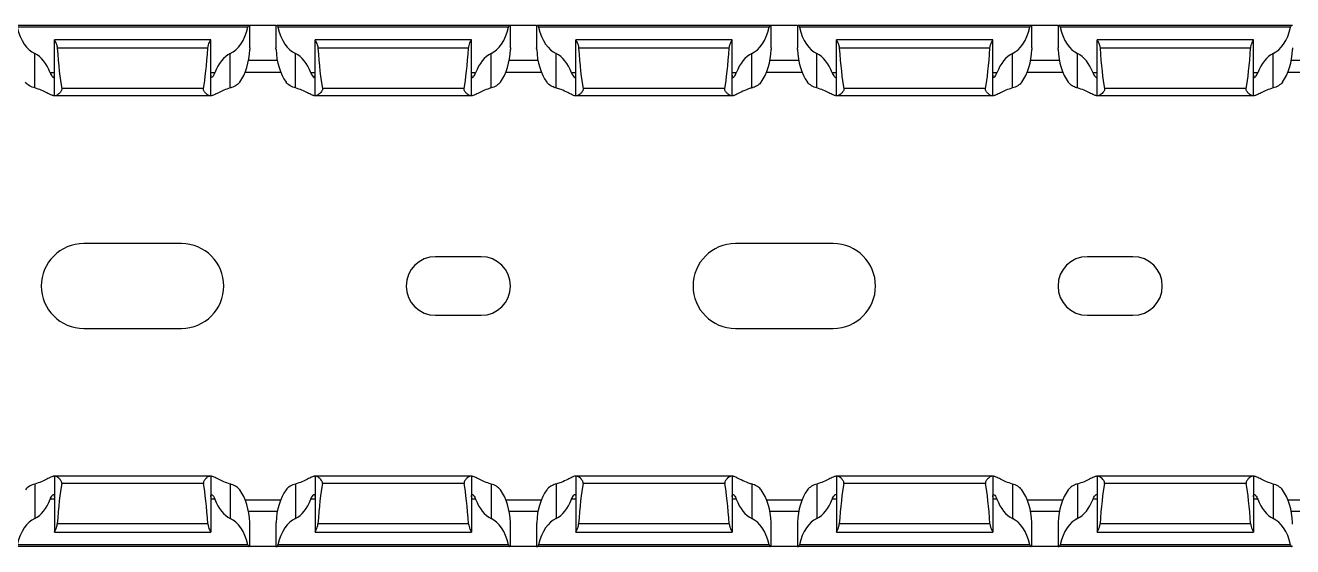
# Model space of a CAD drawing. Header units: millimetres. Extents: x -2573 to 2942, y -1220 to 2800.
# Drawn here: x 1662.2 to 1759.4, y 1288 to 1328 of the extents above; entities that cross this region are included whole.
import ezdxf

# ---------------------------------------------------------------- set-up
doc = ezdxf.new("R2010")
doc.units = ezdxf.units.MM

msp = doc.modelspace()

# ---------------------------------------------------------------- linework, layer by layer
at = {"linetype": 'Continuous', "lineweight": 30}
for p, q in [((1679.32, 1328), (1661.453, 1328)), ((1679.231, 1327.85), (1661.541, 1327.85)), ((1679.386, 1328), (1679.32, 1328)), ((1679.386, 1326.27), (1679.386, 1328)), ((1681.386, 1328), (1679.386, 1328)), ((1681.386, 1328), (1681.386, 1326.269)), ((1681.386, 1328), (1681.453, 1328)), ((1699.32, 1328), (1681.453, 1328)), ((1699.231, 1327.85), (1681.541, 1327.85)), ((1699.386, 1328), (1699.32, 1328)), ((1699.386, 1326.27), (1699.386, 1328)), ((1701.386, 1328), (1699.386, 1328)), ((1701.386, 1328), (1701.386, 1326.269)), ((1701.386, 1328), (1701.453, 1328)), ((1719.32, 1328), (1701.453, 1328)), ((1719.231, 1327.85), (1701.541, 1327.85)), ((1719.386, 1328), (1719.32, 1328)), ((1719.386, 1326.27), (1719.386, 1328)), ((1721.386, 1328), (1719.386, 1328)), ((1721.386, 1328), (1721.386, 1326.269)), ((1721.386, 1328), (1721.453, 1328)), ((1739.32, 1328), (1721.453, 1328)), ((1739.231, 1327.85), (1721.541, 1327.85)), ((1739.386, 1328), (1739.32, 1328)), ((1739.386, 1326.27), (1739.386, 1328)), ((1741.386, 1328), (1739.386, 1328)), ((1741.386, 1328), (1741.386, 1326.269)), ((1741.386, 1328), (1741.453, 1328)), ((1759.32, 1328), (1741.453, 1328)), ((1759.231, 1327.85), (1741.541, 1327.85)), ((1759.386, 1328), (1759.32, 1328)), ((1676.386, 1326.9), (1664.386, 1326.9)), ((1664.386, 1326.9), (1664.386, 1326.896)), ((1664.386, 1322.6), (1664.386, 1326.896)), ((1676.165, 1326.261), (1664.608, 1326.261)), ((1676.386, 1326.896), (1676.386, 1326.9)), ((1676.386, 1322.6), (1676.386, 1326.896)), ((1696.386, 1326.9), (1684.386, 1326.9)), ((1684.386, 1326.9), (1684.386, 1326.896)), ((1684.386, 1322.6), (1684.386, 1326.896)), ((1696.165, 1326.261), (1684.607, 1326.261)), ((1696.386, 1326.896), (1696.386, 1326.9)), ((1696.386, 1322.6), (1696.386, 1326.896)), ((1716.386, 1326.9), (1704.386, 1326.9)), ((1704.386, 1326.9), (1704.386, 1326.896)), ((1704.386, 1322.6), (1704.386, 1326.896)), ((1716.165, 1326.261), (1704.607, 1326.261)), ((1716.386, 1326.896), (1716.386, 1326.9)), ((1716.386, 1322.6), (1716.386, 1326.896)), ((1736.386, 1326.9), (1724.386, 1326.9)), ((1724.386, 1326.9), (1724.386, 1326.896)), ((1724.386, 1322.6), (1724.386, 1326.896)), ((1736.165, 1326.261), (1724.607, 1326.261)), ((1736.386, 1326.896), (1736.386, 1326.9)), ((1736.386, 1322.6), (1736.386, 1326.896)), ((1756.386, 1326.9), (1744.386, 1326.9)), ((1744.386, 1326.9), (1744.386, 1326.896)), ((1744.386, 1322.6), (1744.386, 1326.896)), ((1756.165, 1326.261), (1744.607, 1326.261)), ((1756.386, 1326.896), (1756.386, 1326.9)), ((1756.386, 1322.6), (1756.386, 1326.896)), ((1662.886, 1323.193), (1662.886, 1325.833)), ((1677.886, 1323.193), (1677.886, 1325.833)), ((1681.487, 1325.3), (1679.285, 1325.3)), ((1682.886, 1323.193), (1682.886, 1325.833)), ((1697.886, 1323.193), (1697.886, 1325.833)), ((1701.487, 1325.3), (1699.285, 1325.3)), ((1702.886, 1323.193), (1702.886, 1325.833)), ((1717.886, 1323.193), (1717.886, 1325.833)), ((1721.487, 1325.3), (1719.285, 1325.3)), ((1722.886, 1323.193), (1722.886, 1325.833)), ((1737.886, 1323.193), (1737.886, 1325.833)), ((1741.487, 1325.3), (1739.285, 1325.3)), ((1742.886, 1323.193), (1742.886, 1325.833)), ((1757.886, 1323.193), (1757.886, 1325.833)), ((1761.487, 1325.3), (1759.285, 1325.3)), ((1664.386, 1324.35), (1664.069, 1324.35)), ((1676.703, 1324.35), (1676.386, 1324.35)), ((1679.025, 1324.4), (1681.748, 1324.4)), ((1684.386, 1324.35), (1684.069, 1324.35)), ((1696.703, 1324.35), (1696.386, 1324.35)), ((1699.025, 1324.4), (1701.748, 1324.4)), ((1704.386, 1324.35), (1704.069, 1324.35)), ((1716.703, 1324.35), (1716.386, 1324.35)), ((1719.025, 1324.4), (1721.748, 1324.4)), ((1724.386, 1324.35), (1724.069, 1324.35)), ((1736.703, 1324.35), (1736.386, 1324.35)), ((1739.025, 1324.4), (1741.748, 1324.4)), ((1744.386, 1324.35), (1744.069, 1324.35)), ((1756.703, 1324.35), (1756.386, 1324.35)), ((1759.025, 1324.4), (1761.748, 1324.4)), ((1664.386, 1322.6), (1664.329, 1322.6)), ((1664.471, 1322.6), (1664.386, 1322.6)), ((1676.302, 1322.6), (1664.471, 1322.6)), ((1675.822, 1323.144), (1664.95, 1323.144)), ((1676.386, 1322.6), (1676.302, 1322.6)), ((1676.443, 1322.6), (1676.386, 1322.6)), ((1684.386, 1322.6), (1684.329, 1322.6)), ((1684.471, 1322.6), (1684.386, 1322.6)), ((1696.302, 1322.6), (1684.471, 1322.6)), ((1695.822, 1323.144), (1684.95, 1323.144)), ((1696.386, 1322.6), (1696.302, 1322.6)), ((1696.443, 1322.6), (1696.386, 1322.6)), ((1704.386, 1322.6), (1704.329, 1322.6)), ((1704.471, 1322.6), (1704.386, 1322.6)), ((1716.302, 1322.6), (1704.471, 1322.6)), ((1715.822, 1323.144), (1704.95, 1323.144)), ((1716.386, 1322.6), (1716.302, 1322.6)), ((1716.443, 1322.6), (1716.386, 1322.6)), ((1724.386, 1322.6), (1724.329, 1322.6)), ((1724.471, 1322.6), (1724.386, 1322.6)), ((1736.302, 1322.6), (1724.471, 1322.6)), ((1735.822, 1323.144), (1724.95, 1323.144)), ((1736.386, 1322.6), (1736.302, 1322.6)), ((1736.443, 1322.6), (1736.386, 1322.6)), ((1744.386, 1322.6), (1744.329, 1322.6)), ((1744.471, 1322.6), (1744.386, 1322.6)), ((1756.302, 1322.6), (1744.471, 1322.6)), ((1755.822, 1323.144), (1744.95, 1323.144)), ((1756.386, 1322.6), (1756.302, 1322.6)), ((1756.443, 1322.6), (1756.386, 1322.6)), ((1674.136, 1311.25), (1666.636, 1311.25)), ((1724.136, 1311.25), (1716.636, 1311.25)), ((1697.136, 1310.25), (1693.636, 1310.25)), ((1747.136, 1310.25), (1743.636, 1310.25)), ((1693.636, 1305.75), (1697.136, 1305.75)), ((1743.636, 1305.75), (1747.136, 1305.75)), ((1666.636, 1304.75), (1674.136, 1304.75)), ((1716.636, 1304.75), (1724.136, 1304.75)), ((1664.386, 1293.4), (1664.329, 1293.4)), ((1664.386, 1293.4), (1664.386, 1289.104)), ((1664.471, 1293.4), (1664.386, 1293.4)), ((1676.302, 1293.4), (1664.471, 1293.4)), ((1676.386, 1293.4), (1676.302, 1293.4)), ((1676.386, 1293.4), (1676.386, 1289.104)), ((1676.443, 1293.4), (1676.386, 1293.4)), ((1684.386, 1293.4), (1684.329, 1293.4)), ((1684.386, 1293.4), (1684.386, 1289.104)), ((1684.471, 1293.4), (1684.386, 1293.4)), ((1696.302, 1293.4), (1684.471, 1293.4)), ((1696.386, 1293.4), (1696.302, 1293.4)), ((1696.386, 1293.4), (1696.386, 1289.104)), ((1696.443, 1293.4), (1696.386, 1293.4)), ((1704.386, 1293.4), (1704.329, 1293.4)), ((1704.386, 1293.4), (1704.386, 1289.104)), ((1704.471, 1293.4), (1704.386, 1293.4)), ((1716.302, 1293.4), (1704.471, 1293.4)), ((1716.386, 1293.4), (1716.302, 1293.4)), ((1716.386, 1293.4), (1716.386, 1289.104)), ((1716.443, 1293.4), (1716.386, 1293.4)), ((1724.386, 1293.4), (1724.329, 1293.4)), ((1724.386, 1293.4), (1724.386, 1289.104)), ((1724.471, 1293.4), (1724.386, 1293.4)), ((1736.302, 1293.4), (1724.471, 1293.4)), ((1736.386, 1293.4), (1736.302, 1293.4)), ((1736.386, 1293.4), (1736.386, 1289.104)), ((1736.443, 1293.4), (1736.386, 1293.4)), ((1744.386, 1293.4), (1744.329, 1293.4)), ((1744.386, 1293.4), (1744.386, 1289.104)), ((1744.471, 1293.4), (1744.386, 1293.4)), ((1756.302, 1293.4), (1744.471, 1293.4)), ((1756.386, 1293.4), (1756.302, 1293.4)), ((1756.386, 1293.4), (1756.386, 1289.104)), ((1756.443, 1293.4), (1756.386, 1293.4)), ((1662.886, 1292.807), (1662.886, 1290.167)), ((1675.822, 1292.856), (1664.95, 1292.856)), ((1677.886, 1292.807), (1677.886, 1290.167)), ((1682.886, 1292.807), (1682.886, 1290.167)), ((1695.822, 1292.856), (1684.95, 1292.856)), ((1697.886, 1292.807), (1697.886, 1290.167)), ((1702.886, 1292.807), (1702.886, 1290.167)), ((1715.822, 1292.856), (1704.95, 1292.856)), ((1717.886, 1292.807), (1717.886, 1290.167)), ((1722.886, 1292.807), (1722.886, 1290.167)), ((1735.822, 1292.856), (1724.95, 1292.856)), ((1737.886, 1292.807), (1737.886, 1290.167)), ((1742.886, 1292.807), (1742.886, 1290.167)), ((1755.822, 1292.856), (1744.95, 1292.856)), ((1757.886, 1292.807), (1757.886, 1290.167)), ((1664.386, 1291.65), (1664.069, 1291.65)), ((1676.703, 1291.65), (1676.386, 1291.65)), ((1679.025, 1291.6), (1681.748, 1291.6)), ((1684.386, 1291.65), (1684.069, 1291.65)), ((1696.703, 1291.65), (1696.386, 1291.65)), ((1699.025, 1291.6), (1701.748, 1291.6)), ((1704.386, 1291.65), (1704.069, 1291.65)), ((1716.703, 1291.65), (1716.386, 1291.65)), ((1719.025, 1291.6), (1721.748, 1291.6)), ((1724.386, 1291.65), (1724.069, 1291.65)), ((1736.703, 1291.65), (1736.386, 1291.65)), ((1739.025, 1291.6), (1741.748, 1291.6)), ((1744.386, 1291.65), (1744.069, 1291.65)), ((1756.703, 1291.65), (1756.386, 1291.65)), ((1759.025, 1291.6), (1761.748, 1291.6)), ((1681.487, 1290.7), (1679.285, 1290.7)), ((1701.487, 1290.7), (1699.285, 1290.7)), ((1721.487, 1290.7), (1719.285, 1290.7)), ((1741.487, 1290.7), (1739.285, 1290.7)), ((1761.487, 1290.7), (1759.285, 1290.7)), ((1676.165, 1289.739), (1664.608, 1289.739)), ((1679.386, 1288), (1679.386, 1289.73)), ((1681.386, 1289.731), (1681.386, 1288)), ((1696.165, 1289.739), (1684.607, 1289.739)), ((1699.386, 1288), (1699.386, 1289.73)), ((1701.386, 1289.731), (1701.386, 1288)), ((1716.165, 1289.739), (1704.607, 1289.739)), ((1719.386, 1288), (1719.386, 1289.73)), ((1721.386, 1289.731), (1721.386, 1288)), ((1736.165, 1289.739), (1724.607, 1289.739)), ((1739.386, 1288), (1739.386, 1289.73)), ((1741.386, 1289.731), (1741.386, 1288)), ((1756.165, 1289.739), (1744.607, 1289.739)), ((1664.386, 1289.1), (1664.386, 1289.104)), ((1664.386, 1289.1), (1676.386, 1289.1)), ((1676.386, 1289.104), (1676.386, 1289.1)), ((1684.386, 1289.1), (1684.386, 1289.104)), ((1684.386, 1289.1), (1696.386, 1289.1)), ((1696.386, 1289.104), (1696.386, 1289.1)), ((1704.386, 1289.1), (1704.386, 1289.104)), ((1704.386, 1289.1), (1716.386, 1289.1)), ((1716.386, 1289.104), (1716.386, 1289.1)), ((1724.386, 1289.1), (1724.386, 1289.104)), ((1724.386, 1289.1), (1736.386, 1289.1)), ((1736.386, 1289.104), (1736.386, 1289.1)), ((1744.386, 1289.1), (1744.386, 1289.104)), ((1744.386, 1289.1), (1756.386, 1289.1)), ((1756.386, 1289.104), (1756.386, 1289.1)), ((1679.32, 1288), (1661.453, 1288)), ((1679.231, 1288.15), (1661.541, 1288.15)), ((1679.386, 1288), (1679.32, 1288)), ((1681.386, 1288), (1679.386, 1288)), ((1681.386, 1288), (1681.453, 1288)), ((1699.32, 1288), (1681.453, 1288)), ((1699.231, 1288.15), (1681.541, 1288.15)), ((1699.386, 1288), (1699.32, 1288)), ((1701.386, 1288), (1699.386, 1288)), ((1701.386, 1288), (1701.453, 1288)), ((1719.32, 1288), (1701.453, 1288)), ((1719.231, 1288.15), (1701.541, 1288.15)), ((1719.386, 1288), (1719.32, 1288)), ((1721.386, 1288), (1719.386, 1288)), ((1721.386, 1288), (1721.453, 1288)), ((1739.32, 1288), (1721.453, 1288)), ((1739.231, 1288.15), (1721.541, 1288.15)), ((1739.386, 1288), (1739.32, 1288)), ((1741.386, 1288), (1739.386, 1288)), ((1741.386, 1288), (1741.453, 1288)), ((1759.32, 1288), (1741.453, 1288)), ((1759.231, 1288.15), (1741.541, 1288.15)), ((1759.386, 1288), (1759.32, 1288))]:
    msp.add_line(p, q, dxfattribs=at)
for centre, radius, start, end in [((1666.636, 1308), 3.25, 90, 270), ((1674.136, 1308), 3.25, 270, 90), ((1716.636, 1308), 3.25, 90, 270), ((1724.136, 1308), 3.25, 270, 90), ((1693.636, 1308), 2.25, 90, 270), ((1697.136, 1308), 2.25, 270, 90), ((1743.636, 1308), 2.25, 90, 270), ((1747.136, 1308), 2.25, 270, 90)]:
    msp.add_arc(centre, radius, start, end, dxfattribs=at)
for centre, major_axis, ratio, start_param, end_param in [((1663.386, 1329.187), (0, 3.464), 0.57735, 1.96708, 2.888912), ((1677.386, 1329.187), (0, 3.464), 0.57735, 3.394273, 4.316105), ((1683.386, 1329.187), (0, 3.464), 0.57735, 1.96708, 2.888912), ((1697.386, 1329.187), (0, 3.464), 0.57735, 3.394273, 4.316105), ((1703.386, 1329.187), (0, 3.464), 0.57735, 1.96708, 2.888912), ((1717.386, 1329.187), (0, 3.464), 0.57735, 3.394273, 4.316105), ((1723.386, 1329.187), (0, 3.464), 0.57735, 1.96708, 2.888912), ((1737.386, 1329.187), (0, 3.464), 0.57735, 3.394273, 4.316105), ((1743.386, 1329.187), (0, 3.464), 0.57735, 1.96708, 2.888912), ((1757.386, 1329.187), (0, 3.464), 0.57735, 3.394273, 4.316105), ((1665.386, 1333.431), (0, 11.43), 0.087489, 2.248826, 2.690566), ((1675.386, 1333.431), (0, 11.43), 0.087489, 3.592619, 4.034359), ((1685.386, 1333.431), (0, 11.43), 0.087489, 2.248826, 2.690566), ((1695.386, 1333.431), (0, 11.43), 0.087489, 3.592619, 4.034359), ((1705.386, 1333.431), (0, 11.43), 0.087489, 2.248826, 2.690566), ((1715.386, 1333.431), (0, 11.43), 0.087489, 3.592619, 4.034359), ((1725.386, 1333.431), (0, 11.43), 0.087489, 2.248826, 2.690566), ((1735.386, 1333.431), (0, 11.43), 0.087489, 3.592619, 4.034359), ((1745.386, 1333.431), (0, 11.43), 0.087489, 2.248826, 2.690566), ((1755.386, 1333.431), (0, 11.43), 0.087489, 3.592619, 4.034359), ((1662.386, 1322.479), (0, 3.464), 0.57735, 5.282988, 6.030505), ((1678.386, 1322.479), (0, 3.464), 0.57735, 0.25268, 1.000198), ((1677.386, 1326.387), (0, 3.464), 0.57735, 3.801355, 4.643885), ((1683.386, 1326.387), (0, 3.464), 0.57735, 1.6393, 2.48183), ((1682.386, 1322.479), (0, 3.464), 0.57735, 5.282988, 6.030505), ((1698.386, 1322.479), (0, 3.464), 0.57735, 0.25268, 1.000198), ((1697.386, 1326.387), (0, 3.464), 0.57735, 3.801355, 4.643885), ((1703.386, 1326.387), (0, 3.464), 0.57735, 1.6393, 2.48183), ((1702.386, 1322.479), (0, 3.464), 0.57735, 5.282988, 6.030505), ((1718.386, 1322.479), (0, 3.464), 0.57735, 0.25268, 1.000198), ((1717.386, 1326.387), (0, 3.464), 0.57735, 3.801355, 4.643885), ((1723.386, 1326.387), (0, 3.464), 0.57735, 1.6393, 2.48183), ((1722.386, 1322.479), (0, 3.464), 0.57735, 5.282988, 6.030505), ((1738.386, 1322.479), (0, 3.464), 0.57735, 0.25268, 1.000198), ((1737.386, 1326.387), (0, 3.464), 0.57735, 3.801355, 4.643885), ((1743.386, 1326.387), (0, 3.464), 0.57735, 1.6393, 2.48183), ((1742.386, 1322.479), (0, 3.464), 0.57735, 5.282988, 6.030505), ((1758.386, 1322.479), (0, 3.464), 0.57735, 0.25268, 1.000198), ((1757.386, 1326.387), (0, 3.464), 0.57735, 3.801355, 4.643885), ((1665.386, 1282.569), (0, 11.43), 0.087489, 0.451027, 0.892766), ((1675.386, 1282.569), (0, 11.43), 0.087489, 5.390419, 5.832158), ((1677.386, 1289.613), (0, 3.464), 0.57735, 4.780893, 5.623423), ((1683.386, 1289.613), (0, 3.464), 0.57735, 0.659763, 1.502293), ((1685.386, 1282.569), (0, 11.43), 0.087489, 0.451027, 0.892766), ((1695.386, 1282.569), (0, 11.43), 0.087489, 5.390419, 5.832158), ((1697.386, 1289.613), (0, 3.464), 0.57735, 4.780893, 5.623423), ((1703.386, 1289.613), (0, 3.464), 0.57735, 0.659763, 1.502293), ((1705.386, 1282.569), (0, 11.43), 0.087489, 0.451027, 0.892766), ((1715.386, 1282.569), (0, 11.43), 0.087489, 5.390419, 5.832158), ((1717.386, 1289.613), (0, 3.464), 0.57735, 4.780893, 5.623423), ((1723.386, 1289.613), (0, 3.464), 0.57735, 0.659763, 1.502293), ((1725.386, 1282.569), (0, 11.43), 0.087489, 0.451027, 0.892766), ((1735.386, 1282.569), (0, 11.43), 0.087489, 5.390419, 5.832158), ((1737.386, 1289.613), (0, 3.464), 0.57735, 4.780893, 5.623423), ((1743.386, 1289.613), (0, 3.464), 0.57735, 0.659763, 1.502293), ((1745.386, 1282.569), (0, 11.43), 0.087489, 0.451027, 0.892766), ((1755.386, 1282.569), (0, 11.43), 0.087489, 5.390419, 5.832158), ((1757.386, 1289.613), (0, 3.464), 0.57735, 4.780893, 5.623423), ((1662.386, 1293.521), (0, 3.464), 0.57735, 3.394273, 4.14179), ((1678.386, 1293.521), (0, 3.464), 0.57735, 2.141395, 2.888912), ((1682.386, 1293.521), (0, 3.464), 0.57735, 3.394273, 4.14179), ((1698.386, 1293.521), (0, 3.464), 0.57735, 2.141395, 2.888912), ((1702.386, 1293.521), (0, 3.464), 0.57735, 3.394273, 4.14179), ((1718.386, 1293.521), (0, 3.464), 0.57735, 2.141395, 2.888912), ((1722.386, 1293.521), (0, 3.464), 0.57735, 3.394273, 4.14179), ((1738.386, 1293.521), (0, 3.464), 0.57735, 2.141395, 2.888912), ((1742.386, 1293.521), (0, 3.464), 0.57735, 3.394273, 4.14179), ((1758.386, 1293.521), (0, 3.464), 0.57735, 2.141395, 2.888912), ((1663.386, 1286.813), (0, 3.464), 0.57735, 0.25268, 1.174513), ((1677.386, 1286.813), (0, 3.464), 0.57735, 5.108673, 6.030505), ((1683.386, 1286.813), (0, 3.464), 0.57735, 0.25268, 1.174513), ((1697.386, 1286.813), (0, 3.464), 0.57735, 5.108673, 6.030505), ((1703.386, 1286.813), (0, 3.464), 0.57735, 0.25268, 1.174513), ((1717.386, 1286.813), (0, 3.464), 0.57735, 5.108673, 6.030505), ((1723.386, 1286.813), (0, 3.464), 0.57735, 0.25268, 1.174513), ((1737.386, 1286.813), (0, 3.464), 0.57735, 5.108673, 6.030505), ((1743.386, 1286.813), (0, 3.464), 0.57735, 0.25268, 1.174513), ((1757.386, 1286.813), (0, 3.464), 0.57735, 5.108673, 6.030505)]:
    msp.add_ellipse(centre, major_axis=major_axis, ratio=ratio, start_param=start_param, end_param=end_param, dxfattribs=at)
for points, knots in [([(1679.231, 1327.85), (1679.242, 1327.896), (1679.258, 1327.934), (1679.289, 1327.986), (1679.306, 1328), (1679.32, 1328)], [0, 0, 0, 0, 0.5, 0.5, 1, 1, 1, 1]), ([(1681.453, 1328), (1681.467, 1328), (1681.483, 1327.986), (1681.515, 1327.934), (1681.53, 1327.897), (1681.541, 1327.85)], [0, 0, 0, 0, 0.5, 0.5, 1, 1, 1, 1]), ([(1699.231, 1327.85), (1699.242, 1327.896), (1699.258, 1327.934), (1699.289, 1327.986), (1699.306, 1328), (1699.32, 1328)], [0, 0, 0, 0, 0.5, 0.5, 1, 1, 1, 1]), ([(1701.453, 1328), (1701.463, 1327.996), (1701.483, 1327.989), (1701.516, 1327.935), (1701.533, 1327.878), (1701.541, 1327.85)], [0, 0, 0, 0, 0.33527, 0.670351, 1, 1, 1, 1]), ([(1719.231, 1327.85), (1719.234, 1327.86), (1719.244, 1327.897), (1719.266, 1327.952), (1719.295, 1327.993), (1719.312, 1327.998), (1719.32, 1328)], [0, 0, 0, 0, 0.111537, 0.417115, 0.745104, 1, 1, 1, 1]), ([(1721.453, 1328), (1721.467, 1328), (1721.483, 1327.986), (1721.515, 1327.934), (1721.53, 1327.897), (1721.541, 1327.85)], [0, 0, 0, 0, 0.5, 0.5, 1, 1, 1, 1]), ([(1739.231, 1327.85), (1739.242, 1327.896), (1739.258, 1327.934), (1739.289, 1327.986), (1739.306, 1328), (1739.32, 1328)], [0, 0, 0, 0, 0.5, 0.5, 1, 1, 1, 1]), ([(1741.453, 1328), (1741.467, 1328), (1741.483, 1327.986), (1741.515, 1327.934), (1741.53, 1327.897), (1741.541, 1327.85)], [0, 0, 0, 0, 0.5, 0.5, 1, 1, 1, 1]), ([(1759.231, 1327.85), (1759.242, 1327.896), (1759.258, 1327.934), (1759.289, 1327.986), (1759.306, 1328), (1759.32, 1328)], [0, 0, 0, 0, 0.5, 0.5, 1, 1, 1, 1]), ([(1664.386, 1326.896), (1664.388, 1326.889), (1664.393, 1326.872), (1664.435, 1326.791), (1664.505, 1326.648), (1664.58, 1326.466), (1664.599, 1326.322), (1664.608, 1326.261)], [0, 0, 0, 0, 0.135391, 0.340148, 0.559259, 0.813315, 1, 1, 1, 1]), ([(1676.165, 1326.261), (1676.177, 1326.427), (1676.237, 1326.578), (1676.315, 1326.746), (1676.34, 1326.794), (1676.376, 1326.865), (1676.386, 1326.888), (1676.386, 1326.896)], [0, 0, 0, 0, 0.5, 0.5, 0.75, 0.75, 1, 1, 1, 1]), ([(1679.386, 1326.27), (1679.386, 1326.26), (1679.386, 1326.235), (1679.383, 1326.186), (1679.382, 1326.154), (1679.382, 1326.15)], [0, 0, 0, 0, 0.388498, 0.929496, 1, 1, 1, 1]), ([(1681.391, 1326.15), (1681.391, 1326.162), (1681.389, 1326.202), (1681.386, 1326.248), (1681.387, 1326.264), (1681.387, 1326.269)], [0, 0, 0, 0, 0.232471, 0.777061, 1, 1, 1, 1]), ([(1684.386, 1326.896), (1684.386, 1326.888), (1684.397, 1326.865), (1684.432, 1326.794), (1684.457, 1326.746), (1684.536, 1326.577), (1684.596, 1326.428), (1684.607, 1326.261)], [0, 0, 0, 0, 0.25, 0.25, 0.5, 0.5, 1, 1, 1, 1]), ([(1696.165, 1326.261), (1696.165, 1326.265), (1696.17, 1326.33), (1696.199, 1326.474), (1696.273, 1326.662), (1696.348, 1326.808), (1696.383, 1326.878), (1696.385, 1326.892), (1696.386, 1326.896)], [0, 0, 0, 0, 0.012016, 0.198651, 0.447302, 0.698711, 0.909615, 1, 1, 1, 1]), ([(1699.386, 1326.27), (1699.386, 1326.26), (1699.386, 1326.235), (1699.383, 1326.186), (1699.382, 1326.154), (1699.382, 1326.15)], [0, 0, 0, 0, 0.3884983, 0.9294906, 1, 1, 1, 1]), ([(1701.391, 1326.15), (1701.39, 1326.162), (1701.389, 1326.202), (1701.386, 1326.248), (1701.387, 1326.264), (1701.387, 1326.269)], [0, 0, 0, 0, 0.2324762, 0.7770617, 1, 1, 1, 1]), ([(1704.386, 1326.896), (1704.386, 1326.888), (1704.397, 1326.865), (1704.432, 1326.794), (1704.457, 1326.746), (1704.536, 1326.577), (1704.596, 1326.428), (1704.607, 1326.261)], [0, 0, 0, 0, 0.25, 0.25, 0.5, 0.5, 1, 1, 1, 1]), ([(1716.165, 1326.261), (1716.177, 1326.427), (1716.237, 1326.578), (1716.315, 1326.746), (1716.34, 1326.794), (1716.376, 1326.865), (1716.386, 1326.888), (1716.386, 1326.896)], [0, 0, 0, 0, 0.5, 0.5, 0.75, 0.75, 1, 1, 1, 1]), ([(1719.386, 1326.27), (1719.386, 1326.26), (1719.386, 1326.235), (1719.383, 1326.186), (1719.382, 1326.154), (1719.382, 1326.15)], [0, 0, 0, 0, 0.388498, 0.929496, 1, 1, 1, 1]), ([(1721.391, 1326.15), (1721.391, 1326.162), (1721.389, 1326.202), (1721.386, 1326.248), (1721.387, 1326.264), (1721.387, 1326.269)], [0, 0, 0, 0, 0.232475, 0.777062, 1, 1, 1, 1]), ([(1724.386, 1326.896), (1724.388, 1326.889), (1724.393, 1326.872), (1724.435, 1326.791), (1724.505, 1326.648), (1724.58, 1326.466), (1724.599, 1326.322), (1724.607, 1326.261)], [0, 0, 0, 0, 0.135391, 0.34015, 0.559253, 0.813319, 1, 1, 1, 1]), ([(1736.165, 1326.261), (1736.177, 1326.427), (1736.237, 1326.578), (1736.315, 1326.746), (1736.34, 1326.794), (1736.376, 1326.865), (1736.386, 1326.888), (1736.386, 1326.896)], [0, 0, 0, 0, 0.5, 0.5, 0.75, 0.75, 1, 1, 1, 1]), ([(1739.386, 1326.27), (1739.386, 1326.26), (1739.386, 1326.235), (1739.383, 1326.186), (1739.382, 1326.154), (1739.382, 1326.15)], [0, 0, 0, 0, 0.388498, 0.929496, 1, 1, 1, 1]), ([(1741.391, 1326.15), (1741.391, 1326.162), (1741.389, 1326.202), (1741.386, 1326.248), (1741.387, 1326.264), (1741.387, 1326.269)], [0, 0, 0, 0, 0.232471, 0.777061, 1, 1, 1, 1]), ([(1744.386, 1326.896), (1744.386, 1326.888), (1744.397, 1326.865), (1744.432, 1326.794), (1744.457, 1326.746), (1744.536, 1326.577), (1744.596, 1326.428), (1744.607, 1326.261)], [0, 0, 0, 0, 0.25, 0.25, 0.5, 0.5, 1, 1, 1, 1]), ([(1756.165, 1326.261), (1756.165, 1326.265), (1756.17, 1326.33), (1756.199, 1326.474), (1756.273, 1326.662), (1756.348, 1326.808), (1756.383, 1326.878), (1756.385, 1326.892), (1756.386, 1326.896)], [0, 0, 0, 0, 0.012018, 0.198653, 0.447303, 0.698712, 0.909615, 1, 1, 1, 1]), ([(1759.386, 1326.27), (1759.386, 1326.26), (1759.386, 1326.235), (1759.383, 1326.186), (1759.382, 1326.154), (1759.382, 1326.15)], [0, 0, 0, 0, 0.388499, 0.929496, 1, 1, 1, 1]), ([(1664.069, 1324.35), (1664.078, 1324.329), (1664.111, 1324.244), (1664.185, 1324.116), (1664.279, 1324.01), (1664.349, 1323.989), (1664.383, 1324.05), (1664.385, 1324.142), (1664.386, 1324.185)], [0, 0, 0, 0, 0.0613953, 0.2431959, 0.4494557, 0.6535861, 0.8380991, 1, 1, 1, 1]), ([(1676.386, 1324.185), (1676.386, 1324.111), (1676.391, 1324.057), (1676.421, 1323.998), (1676.445, 1323.993), (1676.541, 1324.047), (1676.637, 1324.172), (1676.703, 1324.35)], [0, 0, 0, 0, 0.25, 0.25, 0.5, 0.5, 1, 1, 1, 1]), ([(1684.069, 1324.35), (1684.136, 1324.171), (1684.232, 1324.046), (1684.328, 1323.993), (1684.352, 1323.998), (1684.381, 1324.057), (1684.386, 1324.111), (1684.386, 1324.185)], [0, 0, 0, 0, 0.5, 0.5, 0.75, 0.75, 1, 1, 1, 1]), ([(1696.386, 1324.185), (1696.387, 1324.149), (1696.389, 1324.064), (1696.414, 1323.998), (1696.468, 1323.996), (1696.548, 1324.066), (1696.635, 1324.188), (1696.683, 1324.302), (1696.703, 1324.35)], [0, 0, 0, 0, 0.1345814, 0.3112613, 0.4843992, 0.6638152, 0.8595471, 1, 1, 1, 1]), ([(1704.069, 1324.35), (1704.136, 1324.171), (1704.232, 1324.046), (1704.328, 1323.993), (1704.352, 1323.998), (1704.381, 1324.057), (1704.386, 1324.111), (1704.386, 1324.185)], [0, 0, 0, 0, 0.5, 0.5, 0.75, 0.75, 1, 1, 1, 1]), ([(1716.386, 1324.185), (1716.387, 1324.149), (1716.389, 1324.064), (1716.414, 1323.998), (1716.468, 1323.996), (1716.548, 1324.066), (1716.635, 1324.188), (1716.683, 1324.302), (1716.703, 1324.35)], [0, 0, 0, 0, 0.134581, 0.311262, 0.484399, 0.663816, 0.859539, 1, 1, 1, 1]), ([(1724.069, 1324.35), (1724.078, 1324.329), (1724.111, 1324.244), (1724.185, 1324.116), (1724.279, 1324.01), (1724.349, 1323.989), (1724.383, 1324.05), (1724.385, 1324.142), (1724.386, 1324.185)], [0, 0, 0, 0, 0.0613953, 0.2431959, 0.4494557, 0.6535861, 0.8380991, 1, 1, 1, 1]), ([(1736.386, 1324.185), (1736.386, 1324.111), (1736.391, 1324.057), (1736.421, 1323.998), (1736.445, 1323.993), (1736.541, 1324.047), (1736.637, 1324.172), (1736.703, 1324.35)], [0, 0, 0, 0, 0.25, 0.25, 0.5, 0.5, 1, 1, 1, 1]), ([(1744.069, 1324.35), (1744.078, 1324.329), (1744.111, 1324.244), (1744.185, 1324.116), (1744.279, 1324.01), (1744.349, 1323.989), (1744.383, 1324.05), (1744.385, 1324.142), (1744.386, 1324.185)], [0, 0, 0, 0, 0.061395, 0.243196, 0.449456, 0.653587, 0.8381, 1, 1, 1, 1]), ([(1756.386, 1324.185), (1756.387, 1324.149), (1756.389, 1324.064), (1756.414, 1323.998), (1756.468, 1323.996), (1756.548, 1324.066), (1756.635, 1324.188), (1756.683, 1324.302), (1756.703, 1324.35)], [0, 0, 0, 0, 0.1345814, 0.3112613, 0.4843992, 0.6638152, 0.8595471, 1, 1, 1, 1]), ([(1662.886, 1323.193), (1662.738, 1323.23), (1662.598, 1323.286), (1662.352, 1323.438), (1662.246, 1323.535), (1662.16, 1323.65)], [0, 0, 0, 0, 0.5, 0.5, 1, 1, 1, 1]), ([(1678.612, 1323.65), (1678.536, 1323.565), (1678.367, 1323.376), (1678.095, 1323.249), (1677.918, 1323.202), (1677.886, 1323.193)], [0, 0, 0, 0, 0.398886, 0.89044, 1, 1, 1, 1]), ([(1682.886, 1323.193), (1682.738, 1323.23), (1682.598, 1323.286), (1682.352, 1323.438), (1682.246, 1323.535), (1682.16, 1323.65)], [0, 0, 0, 0, 0.5, 0.5, 1, 1, 1, 1]), ([(1698.612, 1323.65), (1698.527, 1323.535), (1698.421, 1323.438), (1698.175, 1323.286), (1698.035, 1323.23), (1697.886, 1323.193)], [0, 0, 0, 0, 0.5, 0.5, 1, 1, 1, 1]), ([(1702.886, 1323.193), (1702.782, 1323.225), (1702.53, 1323.304), (1702.296, 1323.479), (1702.183, 1323.622), (1702.16, 1323.65)], [0, 0, 0, 0, 0.3619369, 0.8725916, 1, 1, 1, 1]), ([(1718.612, 1323.65), (1718.536, 1323.565), (1718.367, 1323.376), (1718.095, 1323.249), (1717.918, 1323.202), (1717.886, 1323.193)], [0, 0, 0, 0, 0.3988963, 0.8904368, 1, 1, 1, 1]), ([(1722.886, 1323.193), (1722.738, 1323.23), (1722.598, 1323.286), (1722.352, 1323.438), (1722.246, 1323.535), (1722.16, 1323.65)], [0, 0, 0, 0, 0.5, 0.5, 1, 1, 1, 1]), ([(1738.612, 1323.65), (1738.527, 1323.535), (1738.421, 1323.438), (1738.175, 1323.286), (1738.035, 1323.23), (1737.886, 1323.193)], [0, 0, 0, 0, 0.5, 0.5, 1, 1, 1, 1]), ([(1742.886, 1323.193), (1742.782, 1323.225), (1742.53, 1323.304), (1742.296, 1323.479), (1742.183, 1323.622), (1742.16, 1323.65)], [0, 0, 0, 0, 0.3619615, 0.872611, 1, 1, 1, 1]), ([(1758.612, 1323.65), (1758.527, 1323.535), (1758.421, 1323.438), (1758.175, 1323.286), (1758.035, 1323.23), (1757.886, 1323.193)], [0, 0, 0, 0, 0.5, 0.5, 1, 1, 1, 1]), ([(1664.329, 1322.6), (1664.307, 1322.6), (1664.278, 1322.606), (1664.209, 1322.628), (1664.169, 1322.644), (1664.033, 1322.705), (1663.923, 1322.761), (1663.671, 1322.887), (1663.532, 1322.956), (1663.228, 1323.087), (1663.062, 1323.149), (1662.886, 1323.193)], [0, 0, 0, 0, 0.125, 0.125, 0.25, 0.25, 0.5, 0.5, 0.75, 0.75, 1, 1, 1, 1]), ([(1664.95, 1323.144), (1664.958, 1323.104), (1664.954, 1323.062), (1664.93, 1322.984), (1664.91, 1322.949), (1664.844, 1322.853), (1664.792, 1322.8), (1664.689, 1322.709), (1664.638, 1322.671), (1664.545, 1322.617), (1664.503, 1322.6), (1664.471, 1322.6)], [0, 0, 0, 0, 0.125, 0.125, 0.25, 0.25, 0.5, 0.5, 0.75, 0.75, 1, 1, 1, 1]), ([(1676.302, 1322.6), (1676.278, 1322.604), (1676.22, 1322.615), (1676.093, 1322.699), (1675.963, 1322.814), (1675.871, 1322.93), (1675.826, 1323.022), (1675.815, 1323.094), (1675.821, 1323.132), (1675.822, 1323.144)], [0, 0, 0, 0, 0.16384, 0.401498, 0.643549, 0.778476, 0.884705, 0.96258, 1, 1, 1, 1]), ([(1677.886, 1323.193), (1677.709, 1323.149), (1677.544, 1323.086), (1677.241, 1322.956), (1677.1, 1322.886), (1676.851, 1322.761), (1676.739, 1322.705), (1676.604, 1322.644), (1676.564, 1322.628), (1676.494, 1322.606), (1676.465, 1322.6), (1676.443, 1322.6)], [0, 0, 0, 0, 0.25, 0.25, 0.5, 0.5, 0.75, 0.75, 0.875, 0.875, 1, 1, 1, 1]), ([(1684.329, 1322.6), (1684.307, 1322.6), (1684.278, 1322.606), (1684.209, 1322.628), (1684.169, 1322.644), (1684.033, 1322.705), (1683.923, 1322.761), (1683.671, 1322.887), (1683.532, 1322.956), (1683.228, 1323.087), (1683.062, 1323.149), (1682.886, 1323.193)], [0, 0, 0, 0, 0.125, 0.125, 0.25, 0.25, 0.5, 0.5, 0.75, 0.75, 1, 1, 1, 1]), ([(1684.95, 1323.144), (1684.952, 1323.127), (1684.957, 1323.084), (1684.941, 1323.004), (1684.876, 1322.888), (1684.755, 1322.761), (1684.617, 1322.654), (1684.521, 1322.605), (1684.482, 1322.601), (1684.471, 1322.6)], [0, 0, 0, 0, 0.0525601, 0.1305048, 0.2478603, 0.4694588, 0.712396, 0.9207594, 1, 1, 1, 1]), ([(1696.302, 1322.6), (1696.269, 1322.6), (1696.227, 1322.617), (1696.135, 1322.671), (1696.083, 1322.709), (1695.981, 1322.8), (1695.928, 1322.853), (1695.862, 1322.949), (1695.843, 1322.984), (1695.818, 1323.061), (1695.815, 1323.104), (1695.822, 1323.144)], [0, 0, 0, 0, 0.25, 0.25, 0.5, 0.5, 0.75, 0.75, 0.875, 0.875, 1, 1, 1, 1]), ([(1697.886, 1323.193), (1697.709, 1323.149), (1697.544, 1323.086), (1697.241, 1322.956), (1697.1, 1322.886), (1696.851, 1322.761), (1696.739, 1322.705), (1696.604, 1322.644), (1696.564, 1322.628), (1696.494, 1322.606), (1696.465, 1322.6), (1696.443, 1322.6)], [0, 0, 0, 0, 0.25, 0.25, 0.5, 0.5, 0.75, 0.75, 0.875, 0.875, 1, 1, 1, 1]), ([(1704.329, 1322.6), (1704.32, 1322.601), (1704.268, 1322.604), (1704.107, 1322.667), (1703.763, 1322.841), (1703.346, 1323.053), (1703.015, 1323.154), (1702.886, 1323.193)], [0, 0, 0, 0, 0.051349, 0.271585, 0.516002, 0.812731, 1, 1, 1, 1]), ([(1704.95, 1323.144), (1704.958, 1323.104), (1704.954, 1323.062), (1704.93, 1322.984), (1704.91, 1322.949), (1704.844, 1322.853), (1704.792, 1322.8), (1704.689, 1322.709), (1704.638, 1322.671), (1704.545, 1322.617), (1704.503, 1322.6), (1704.471, 1322.6)], [0, 0, 0, 0, 0.125, 0.125, 0.25, 0.25, 0.5, 0.5, 0.75, 0.75, 1, 1, 1, 1]), ([(1716.302, 1322.6), (1716.269, 1322.6), (1716.227, 1322.617), (1716.135, 1322.671), (1716.083, 1322.709), (1715.981, 1322.8), (1715.928, 1322.853), (1715.862, 1322.949), (1715.843, 1322.984), (1715.818, 1323.061), (1715.815, 1323.104), (1715.822, 1323.144)], [0, 0, 0, 0, 0.25, 0.25, 0.5, 0.5, 0.75, 0.75, 0.875, 0.875, 1, 1, 1, 1]), ([(1717.886, 1323.193), (1717.857, 1323.185), (1717.612, 1323.121), (1717.188, 1322.936), (1716.75, 1322.707), (1716.525, 1322.608), (1716.46, 1322.602), (1716.443, 1322.6)], [0, 0, 0, 0, 0.041607, 0.350972, 0.668862, 0.916879, 1, 1, 1, 1]), ([(1724.329, 1322.6), (1724.307, 1322.6), (1724.278, 1322.606), (1724.209, 1322.628), (1724.169, 1322.644), (1724.033, 1322.705), (1723.923, 1322.761), (1723.671, 1322.887), (1723.532, 1322.956), (1723.228, 1323.087), (1723.062, 1323.149), (1722.886, 1323.193)], [0, 0, 0, 0, 0.125, 0.125, 0.25, 0.25, 0.5, 0.5, 0.75, 0.75, 1, 1, 1, 1]), ([(1724.95, 1323.144), (1724.958, 1323.104), (1724.954, 1323.062), (1724.93, 1322.984), (1724.91, 1322.949), (1724.844, 1322.853), (1724.792, 1322.8), (1724.689, 1322.709), (1724.638, 1322.671), (1724.545, 1322.617), (1724.503, 1322.6), (1724.471, 1322.6)], [0, 0, 0, 0, 0.125, 0.125, 0.25, 0.25, 0.5, 0.5, 0.75, 0.75, 1, 1, 1, 1]), ([(1736.302, 1322.6), (1736.278, 1322.604), (1736.22, 1322.615), (1736.093, 1322.699), (1735.963, 1322.814), (1735.871, 1322.93), (1735.826, 1323.022), (1735.815, 1323.094), (1735.821, 1323.132), (1735.822, 1323.144)], [0, 0, 0, 0, 0.163828, 0.401489, 0.643544, 0.778473, 0.884704, 0.96258, 1, 1, 1, 1]), ([(1737.886, 1323.193), (1737.709, 1323.149), (1737.544, 1323.086), (1737.241, 1322.956), (1737.1, 1322.886), (1736.851, 1322.761), (1736.739, 1322.705), (1736.604, 1322.644), (1736.564, 1322.628), (1736.494, 1322.606), (1736.465, 1322.6), (1736.443, 1322.6)], [0, 0, 0, 0, 0.25, 0.25, 0.5, 0.5, 0.75, 0.75, 0.875, 0.875, 1, 1, 1, 1]), ([(1744.329, 1322.6), (1744.307, 1322.6), (1744.278, 1322.606), (1744.209, 1322.628), (1744.169, 1322.644), (1744.033, 1322.705), (1743.923, 1322.761), (1743.671, 1322.887), (1743.532, 1322.956), (1743.228, 1323.087), (1743.062, 1323.149), (1742.886, 1323.193)], [0, 0, 0, 0, 0.125, 0.125, 0.25, 0.25, 0.5, 0.5, 0.75, 0.75, 1, 1, 1, 1]), ([(1744.95, 1323.144), (1744.952, 1323.127), (1744.957, 1323.084), (1744.941, 1323.004), (1744.876, 1322.888), (1744.755, 1322.761), (1744.617, 1322.654), (1744.521, 1322.605), (1744.482, 1322.601), (1744.471, 1322.6)], [0, 0, 0, 0, 0.0525601, 0.1305048, 0.2478603, 0.4694588, 0.712396, 0.9207594, 1, 1, 1, 1]), ([(1756.302, 1322.6), (1756.269, 1322.6), (1756.227, 1322.617), (1756.135, 1322.671), (1756.083, 1322.709), (1755.981, 1322.8), (1755.928, 1322.853), (1755.862, 1322.949), (1755.843, 1322.984), (1755.818, 1323.061), (1755.815, 1323.104), (1755.822, 1323.144)], [0, 0, 0, 0, 0.25, 0.25, 0.5, 0.5, 0.75, 0.75, 0.875, 0.875, 1, 1, 1, 1]), ([(1757.886, 1323.193), (1757.709, 1323.149), (1757.544, 1323.086), (1757.241, 1322.956), (1757.1, 1322.886), (1756.851, 1322.761), (1756.739, 1322.705), (1756.604, 1322.644), (1756.564, 1322.628), (1756.494, 1322.606), (1756.465, 1322.6), (1756.443, 1322.6)], [0, 0, 0, 0, 0.25, 0.25, 0.5, 0.5, 0.75, 0.75, 0.875, 0.875, 1, 1, 1, 1]), ([(1664.329, 1293.4), (1664.307, 1293.4), (1664.278, 1293.394), (1664.209, 1293.372), (1664.169, 1293.356), (1664.033, 1293.295), (1663.923, 1293.239), (1663.671, 1293.113), (1663.532, 1293.044), (1663.228, 1292.913), (1663.062, 1292.851), (1662.886, 1292.807)], [0, 0, 0, 0, 0.125, 0.125, 0.25, 0.25, 0.5, 0.5, 0.75, 0.75, 1, 1, 1, 1]), ([(1664.95, 1292.856), (1664.958, 1292.896), (1664.954, 1292.938), (1664.93, 1293.016), (1664.91, 1293.051), (1664.844, 1293.147), (1664.792, 1293.2), (1664.689, 1293.291), (1664.638, 1293.329), (1664.545, 1293.383), (1664.503, 1293.4), (1664.471, 1293.4)], [0, 0, 0, 0, 0.125, 0.125, 0.25, 0.25, 0.5, 0.5, 0.75, 0.75, 1, 1, 1, 1]), ([(1676.302, 1293.4), (1676.278, 1293.396), (1676.22, 1293.385), (1676.093, 1293.301), (1675.963, 1293.186), (1675.871, 1293.07), (1675.826, 1292.978), (1675.815, 1292.906), (1675.821, 1292.868), (1675.822, 1292.856)], [0, 0, 0, 0, 0.16384, 0.401498, 0.643549, 0.778476, 0.884705, 0.96258, 1, 1, 1, 1]), ([(1677.886, 1292.807), (1677.709, 1292.851), (1677.544, 1292.914), (1677.241, 1293.044), (1677.1, 1293.114), (1676.851, 1293.239), (1676.739, 1293.295), (1676.604, 1293.356), (1676.564, 1293.372), (1676.494, 1293.394), (1676.465, 1293.4), (1676.443, 1293.4)], [0, 0, 0, 0, 0.25, 0.25, 0.5, 0.5, 0.75, 0.75, 0.875, 0.875, 1, 1, 1, 1]), ([(1684.329, 1293.4), (1684.307, 1293.4), (1684.278, 1293.394), (1684.209, 1293.372), (1684.169, 1293.356), (1684.033, 1293.295), (1683.923, 1293.239), (1683.671, 1293.113), (1683.532, 1293.044), (1683.228, 1292.913), (1683.062, 1292.851), (1682.886, 1292.807)], [0, 0, 0, 0, 0.125, 0.125, 0.25, 0.25, 0.5, 0.5, 0.75, 0.75, 1, 1, 1, 1]), ([(1684.95, 1292.856), (1684.952, 1292.873), (1684.957, 1292.916), (1684.941, 1292.996), (1684.876, 1293.112), (1684.755, 1293.239), (1684.617, 1293.346), (1684.521, 1293.395), (1684.482, 1293.399), (1684.471, 1293.4)], [0, 0, 0, 0, 0.0525601, 0.1305048, 0.2478603, 0.4694588, 0.712396, 0.9207594, 1, 1, 1, 1]), ([(1696.302, 1293.4), (1696.269, 1293.4), (1696.227, 1293.383), (1696.135, 1293.329), (1696.083, 1293.291), (1695.981, 1293.2), (1695.928, 1293.147), (1695.862, 1293.051), (1695.843, 1293.016), (1695.818, 1292.939), (1695.815, 1292.896), (1695.822, 1292.856)], [0, 0, 0, 0, 0.25, 0.25, 0.5, 0.5, 0.75, 0.75, 0.875, 0.875, 1, 1, 1, 1]), ([(1697.886, 1292.807), (1697.709, 1292.851), (1697.544, 1292.914), (1697.241, 1293.044), (1697.1, 1293.114), (1696.851, 1293.239), (1696.739, 1293.295), (1696.604, 1293.356), (1696.564, 1293.372), (1696.494, 1293.394), (1696.465, 1293.4), (1696.443, 1293.4)], [0, 0, 0, 0, 0.25, 0.25, 0.5, 0.5, 0.75, 0.75, 0.875, 0.875, 1, 1, 1, 1]), ([(1704.329, 1293.4), (1704.32, 1293.399), (1704.268, 1293.396), (1704.107, 1293.333), (1703.763, 1293.159), (1703.346, 1292.947), (1703.015, 1292.846), (1702.886, 1292.807)], [0, 0, 0, 0, 0.051349, 0.271585, 0.516002, 0.812731, 1, 1, 1, 1]), ([(1704.95, 1292.856), (1704.958, 1292.896), (1704.954, 1292.938), (1704.93, 1293.016), (1704.91, 1293.051), (1704.844, 1293.147), (1704.792, 1293.2), (1704.689, 1293.291), (1704.638, 1293.329), (1704.545, 1293.383), (1704.503, 1293.4), (1704.471, 1293.4)], [0, 0, 0, 0, 0.125, 0.125, 0.25, 0.25, 0.5, 0.5, 0.75, 0.75, 1, 1, 1, 1]), ([(1716.302, 1293.4), (1716.269, 1293.4), (1716.227, 1293.383), (1716.135, 1293.329), (1716.083, 1293.291), (1715.981, 1293.2), (1715.928, 1293.147), (1715.862, 1293.051), (1715.843, 1293.016), (1715.818, 1292.939), (1715.815, 1292.896), (1715.822, 1292.856)], [0, 0, 0, 0, 0.25, 0.25, 0.5, 0.5, 0.75, 0.75, 0.875, 0.875, 1, 1, 1, 1]), ([(1717.886, 1292.807), (1717.857, 1292.815), (1717.612, 1292.879), (1717.188, 1293.064), (1716.75, 1293.293), (1716.525, 1293.392), (1716.46, 1293.398), (1716.443, 1293.4)], [0, 0, 0, 0, 0.041607, 0.350972, 0.668862, 0.916879, 1, 1, 1, 1]), ([(1724.329, 1293.4), (1724.307, 1293.4), (1724.278, 1293.394), (1724.209, 1293.372), (1724.169, 1293.356), (1724.033, 1293.295), (1723.923, 1293.239), (1723.671, 1293.113), (1723.532, 1293.044), (1723.228, 1292.913), (1723.062, 1292.851), (1722.886, 1292.807)], [0, 0, 0, 0, 0.125, 0.125, 0.25, 0.25, 0.5, 0.5, 0.75, 0.75, 1, 1, 1, 1]), ([(1724.95, 1292.856), (1724.958, 1292.896), (1724.954, 1292.938), (1724.93, 1293.016), (1724.91, 1293.051), (1724.844, 1293.147), (1724.792, 1293.2), (1724.689, 1293.291), (1724.638, 1293.329), (1724.545, 1293.383), (1724.503, 1293.4), (1724.471, 1293.4)], [0, 0, 0, 0, 0.125, 0.125, 0.25, 0.25, 0.5, 0.5, 0.75, 0.75, 1, 1, 1, 1]), ([(1736.302, 1293.4), (1736.278, 1293.396), (1736.22, 1293.385), (1736.093, 1293.301), (1735.963, 1293.186), (1735.871, 1293.07), (1735.826, 1292.978), (1735.815, 1292.906), (1735.821, 1292.868), (1735.822, 1292.856)], [0, 0, 0, 0, 0.163828, 0.401489, 0.643544, 0.778473, 0.884704, 0.96258, 1, 1, 1, 1]), ([(1737.886, 1292.807), (1737.709, 1292.851), (1737.544, 1292.914), (1737.241, 1293.044), (1737.1, 1293.114), (1736.851, 1293.239), (1736.739, 1293.295), (1736.604, 1293.356), (1736.564, 1293.372), (1736.494, 1293.394), (1736.465, 1293.4), (1736.443, 1293.4)], [0, 0, 0, 0, 0.25, 0.25, 0.5, 0.5, 0.75, 0.75, 0.875, 0.875, 1, 1, 1, 1]), ([(1744.329, 1293.4), (1744.307, 1293.4), (1744.278, 1293.394), (1744.209, 1293.372), (1744.169, 1293.356), (1744.033, 1293.295), (1743.923, 1293.239), (1743.671, 1293.113), (1743.532, 1293.044), (1743.228, 1292.913), (1743.062, 1292.851), (1742.886, 1292.807)], [0, 0, 0, 0, 0.125, 0.125, 0.25, 0.25, 0.5, 0.5, 0.75, 0.75, 1, 1, 1, 1]), ([(1744.95, 1292.856), (1744.952, 1292.873), (1744.957, 1292.916), (1744.941, 1292.996), (1744.876, 1293.112), (1744.755, 1293.239), (1744.617, 1293.346), (1744.521, 1293.395), (1744.482, 1293.399), (1744.471, 1293.4)], [0, 0, 0, 0, 0.0525601, 0.1305048, 0.2478603, 0.4694588, 0.712396, 0.9207594, 1, 1, 1, 1]), ([(1756.302, 1293.4), (1756.269, 1293.4), (1756.227, 1293.383), (1756.135, 1293.329), (1756.083, 1293.291), (1755.981, 1293.2), (1755.928, 1293.147), (1755.862, 1293.051), (1755.843, 1293.016), (1755.818, 1292.939), (1755.815, 1292.896), (1755.822, 1292.856)], [0, 0, 0, 0, 0.25, 0.25, 0.5, 0.5, 0.75, 0.75, 0.875, 0.875, 1, 1, 1, 1]), ([(1757.886, 1292.807), (1757.709, 1292.851), (1757.544, 1292.914), (1757.241, 1293.044), (1757.1, 1293.114), (1756.851, 1293.239), (1756.739, 1293.295), (1756.604, 1293.356), (1756.564, 1293.372), (1756.494, 1293.394), (1756.465, 1293.4), (1756.443, 1293.4)], [0, 0, 0, 0, 0.25, 0.25, 0.5, 0.5, 0.75, 0.75, 0.875, 0.875, 1, 1, 1, 1]), ([(1662.886, 1292.807), (1662.738, 1292.77), (1662.598, 1292.714), (1662.352, 1292.562), (1662.246, 1292.465), (1662.16, 1292.35)], [0, 0, 0, 0, 0.5, 0.5, 1, 1, 1, 1]), ([(1678.612, 1292.35), (1678.536, 1292.435), (1678.367, 1292.624), (1678.095, 1292.751), (1677.918, 1292.798), (1677.886, 1292.807)], [0, 0, 0, 0, 0.398886, 0.89044, 1, 1, 1, 1]), ([(1682.886, 1292.807), (1682.738, 1292.77), (1682.598, 1292.714), (1682.352, 1292.562), (1682.246, 1292.465), (1682.16, 1292.35)], [0, 0, 0, 0, 0.5, 0.5, 1, 1, 1, 1]), ([(1698.612, 1292.35), (1698.527, 1292.465), (1698.421, 1292.562), (1698.175, 1292.714), (1698.035, 1292.77), (1697.886, 1292.807)], [0, 0, 0, 0, 0.5, 0.5, 1, 1, 1, 1]), ([(1702.886, 1292.807), (1702.782, 1292.775), (1702.53, 1292.696), (1702.296, 1292.521), (1702.183, 1292.378), (1702.16, 1292.35)], [0, 0, 0, 0, 0.3619369, 0.8725916, 1, 1, 1, 1]), ([(1718.612, 1292.35), (1718.536, 1292.435), (1718.367, 1292.624), (1718.095, 1292.751), (1717.918, 1292.798), (1717.886, 1292.807)], [0, 0, 0, 0, 0.3988963, 0.8904368, 1, 1, 1, 1]), ([(1722.886, 1292.807), (1722.738, 1292.77), (1722.598, 1292.714), (1722.352, 1292.562), (1722.246, 1292.465), (1722.16, 1292.35)], [0, 0, 0, 0, 0.5, 0.5, 1, 1, 1, 1]), ([(1738.612, 1292.35), (1738.527, 1292.465), (1738.421, 1292.562), (1738.175, 1292.714), (1738.035, 1292.77), (1737.886, 1292.807)], [0, 0, 0, 0, 0.5, 0.5, 1, 1, 1, 1]), ([(1742.886, 1292.807), (1742.782, 1292.775), (1742.53, 1292.696), (1742.296, 1292.521), (1742.183, 1292.378), (1742.16, 1292.35)], [0, 0, 0, 0, 0.3619615, 0.872611, 1, 1, 1, 1]), ([(1758.612, 1292.35), (1758.527, 1292.465), (1758.421, 1292.562), (1758.175, 1292.714), (1758.035, 1292.77), (1757.886, 1292.807)], [0, 0, 0, 0, 0.5, 0.5, 1, 1, 1, 1]), ([(1664.069, 1291.65), (1664.078, 1291.671), (1664.111, 1291.756), (1664.185, 1291.884), (1664.279, 1291.99), (1664.349, 1292.011), (1664.383, 1291.95), (1664.385, 1291.858), (1664.386, 1291.815)], [0, 0, 0, 0, 0.0613953, 0.2431959, 0.4494557, 0.6535861, 0.8380991, 1, 1, 1, 1]), ([(1676.386, 1291.815), (1676.386, 1291.889), (1676.391, 1291.943), (1676.421, 1292.002), (1676.445, 1292.007), (1676.541, 1291.953), (1676.637, 1291.828), (1676.703, 1291.65)], [0, 0, 0, 0, 0.25, 0.25, 0.5, 0.5, 1, 1, 1, 1]), ([(1684.069, 1291.65), (1684.136, 1291.829), (1684.232, 1291.954), (1684.328, 1292.007), (1684.352, 1292.002), (1684.381, 1291.943), (1684.386, 1291.889), (1684.386, 1291.815)], [0, 0, 0, 0, 0.5, 0.5, 0.75, 0.75, 1, 1, 1, 1]), ([(1696.386, 1291.815), (1696.387, 1291.851), (1696.389, 1291.936), (1696.414, 1292.002), (1696.468, 1292.004), (1696.548, 1291.934), (1696.635, 1291.812), (1696.683, 1291.698), (1696.703, 1291.65)], [0, 0, 0, 0, 0.1345814, 0.3112613, 0.4843992, 0.6638152, 0.8595471, 1, 1, 1, 1]), ([(1704.069, 1291.65), (1704.136, 1291.829), (1704.232, 1291.954), (1704.328, 1292.007), (1704.352, 1292.002), (1704.381, 1291.943), (1704.386, 1291.889), (1704.386, 1291.815)], [0, 0, 0, 0, 0.5, 0.5, 0.75, 0.75, 1, 1, 1, 1]), ([(1716.386, 1291.815), (1716.387, 1291.851), (1716.389, 1291.936), (1716.414, 1292.002), (1716.468, 1292.004), (1716.548, 1291.934), (1716.635, 1291.812), (1716.683, 1291.698), (1716.703, 1291.65)], [0, 0, 0, 0, 0.134581, 0.311262, 0.484399, 0.663816, 0.859539, 1, 1, 1, 1]), ([(1724.069, 1291.65), (1724.078, 1291.671), (1724.111, 1291.756), (1724.185, 1291.884), (1724.279, 1291.99), (1724.349, 1292.011), (1724.383, 1291.95), (1724.385, 1291.858), (1724.386, 1291.815)], [0, 0, 0, 0, 0.0613953, 0.2431959, 0.4494557, 0.6535861, 0.8380991, 1, 1, 1, 1]), ([(1736.386, 1291.815), (1736.386, 1291.889), (1736.391, 1291.943), (1736.421, 1292.002), (1736.445, 1292.007), (1736.541, 1291.953), (1736.637, 1291.828), (1736.703, 1291.65)], [0, 0, 0, 0, 0.25, 0.25, 0.5, 0.5, 1, 1, 1, 1]), ([(1744.069, 1291.65), (1744.078, 1291.671), (1744.111, 1291.756), (1744.185, 1291.884), (1744.279, 1291.99), (1744.349, 1292.011), (1744.383, 1291.95), (1744.385, 1291.858), (1744.386, 1291.815)], [0, 0, 0, 0, 0.061395, 0.243196, 0.449456, 0.653587, 0.8381, 1, 1, 1, 1]), ([(1756.386, 1291.815), (1756.387, 1291.851), (1756.389, 1291.936), (1756.414, 1292.002), (1756.468, 1292.004), (1756.548, 1291.934), (1756.635, 1291.812), (1756.683, 1291.698), (1756.703, 1291.65)], [0, 0, 0, 0, 0.1345814, 0.3112613, 0.4843992, 0.6638152, 0.8595471, 1, 1, 1, 1]), ([(1664.386, 1289.104), (1664.388, 1289.111), (1664.393, 1289.128), (1664.435, 1289.209), (1664.505, 1289.352), (1664.58, 1289.534), (1664.599, 1289.678), (1664.608, 1289.739)], [0, 0, 0, 0, 0.135391, 0.340148, 0.559259, 0.813315, 1, 1, 1, 1]), ([(1676.165, 1289.739), (1676.177, 1289.573), (1676.237, 1289.422), (1676.315, 1289.254), (1676.34, 1289.206), (1676.376, 1289.135), (1676.386, 1289.112), (1676.386, 1289.104)], [0, 0, 0, 0, 0.5, 0.5, 0.75, 0.75, 1, 1, 1, 1]), ([(1679.386, 1289.73), (1679.386, 1289.74), (1679.386, 1289.765), (1679.383, 1289.814), (1679.382, 1289.846), (1679.382, 1289.85)], [0, 0, 0, 0, 0.388498, 0.929496, 1, 1, 1, 1]), ([(1681.391, 1289.85), (1681.391, 1289.838), (1681.389, 1289.798), (1681.386, 1289.752), (1681.387, 1289.736), (1681.387, 1289.731)], [0, 0, 0, 0, 0.232471, 0.777061, 1, 1, 1, 1]), ([(1684.386, 1289.104), (1684.386, 1289.112), (1684.397, 1289.135), (1684.432, 1289.206), (1684.457, 1289.254), (1684.536, 1289.423), (1684.596, 1289.572), (1684.607, 1289.739)], [0, 0, 0, 0, 0.25, 0.25, 0.5, 0.5, 1, 1, 1, 1]), ([(1696.165, 1289.739), (1696.165, 1289.735), (1696.17, 1289.67), (1696.199, 1289.526), (1696.273, 1289.338), (1696.348, 1289.192), (1696.383, 1289.122), (1696.385, 1289.108), (1696.386, 1289.104)], [0, 0, 0, 0, 0.012016, 0.198651, 0.447302, 0.698711, 0.909615, 1, 1, 1, 1]), ([(1699.386, 1289.73), (1699.386, 1289.74), (1699.386, 1289.765), (1699.383, 1289.814), (1699.382, 1289.846), (1699.382, 1289.85)], [0, 0, 0, 0, 0.3884983, 0.9294906, 1, 1, 1, 1]), ([(1701.391, 1289.85), (1701.39, 1289.838), (1701.389, 1289.798), (1701.386, 1289.752), (1701.387, 1289.736), (1701.387, 1289.731)], [0, 0, 0, 0, 0.2324762, 0.7770617, 1, 1, 1, 1]), ([(1704.386, 1289.104), (1704.386, 1289.112), (1704.397, 1289.135), (1704.432, 1289.206), (1704.457, 1289.254), (1704.536, 1289.423), (1704.596, 1289.572), (1704.607, 1289.739)], [0, 0, 0, 0, 0.25, 0.25, 0.5, 0.5, 1, 1, 1, 1]), ([(1716.165, 1289.739), (1716.177, 1289.573), (1716.237, 1289.422), (1716.315, 1289.254), (1716.34, 1289.206), (1716.376, 1289.135), (1716.386, 1289.112), (1716.386, 1289.104)], [0, 0, 0, 0, 0.5, 0.5, 0.75, 0.75, 1, 1, 1, 1]), ([(1719.386, 1289.73), (1719.386, 1289.74), (1719.386, 1289.765), (1719.383, 1289.814), (1719.382, 1289.846), (1719.382, 1289.85)], [0, 0, 0, 0, 0.388498, 0.929496, 1, 1, 1, 1]), ([(1721.391, 1289.85), (1721.391, 1289.838), (1721.389, 1289.798), (1721.386, 1289.752), (1721.387, 1289.736), (1721.387, 1289.731)], [0, 0, 0, 0, 0.232475, 0.777062, 1, 1, 1, 1]), ([(1724.386, 1289.104), (1724.388, 1289.111), (1724.393, 1289.128), (1724.435, 1289.209), (1724.505, 1289.352), (1724.58, 1289.534), (1724.599, 1289.678), (1724.607, 1289.739)], [0, 0, 0, 0, 0.135391, 0.34015, 0.559253, 0.813319, 1, 1, 1, 1]), ([(1736.165, 1289.739), (1736.177, 1289.573), (1736.237, 1289.422), (1736.315, 1289.254), (1736.34, 1289.206), (1736.376, 1289.135), (1736.386, 1289.112), (1736.386, 1289.104)], [0, 0, 0, 0, 0.5, 0.5, 0.75, 0.75, 1, 1, 1, 1]), ([(1739.386, 1289.73), (1739.386, 1289.74), (1739.386, 1289.765), (1739.383, 1289.814), (1739.382, 1289.846), (1739.382, 1289.85)], [0, 0, 0, 0, 0.388498, 0.929496, 1, 1, 1, 1]), ([(1741.391, 1289.85), (1741.391, 1289.838), (1741.389, 1289.798), (1741.386, 1289.752), (1741.387, 1289.736), (1741.387, 1289.731)], [0, 0, 0, 0, 0.232471, 0.777061, 1, 1, 1, 1]), ([(1744.386, 1289.104), (1744.386, 1289.112), (1744.397, 1289.135), (1744.432, 1289.206), (1744.457, 1289.254), (1744.536, 1289.423), (1744.596, 1289.572), (1744.607, 1289.739)], [0, 0, 0, 0, 0.25, 0.25, 0.5, 0.5, 1, 1, 1, 1]), ([(1756.165, 1289.739), (1756.165, 1289.735), (1756.17, 1289.67), (1756.199, 1289.526), (1756.273, 1289.338), (1756.348, 1289.192), (1756.383, 1289.122), (1756.385, 1289.108), (1756.386, 1289.104)], [0, 0, 0, 0, 0.012018, 0.198653, 0.447303, 0.698712, 0.909615, 1, 1, 1, 1]), ([(1759.386, 1289.73), (1759.386, 1289.74), (1759.386, 1289.765), (1759.383, 1289.814), (1759.382, 1289.846), (1759.382, 1289.85)], [0, 0, 0, 0, 0.388499, 0.929496, 1, 1, 1, 1]), ([(1679.231, 1288.15), (1679.242, 1288.104), (1679.258, 1288.066), (1679.289, 1288.014), (1679.306, 1288), (1679.32, 1288)], [0, 0, 0, 0, 0.5, 0.5, 1, 1, 1, 1]), ([(1681.453, 1288), (1681.467, 1288), (1681.483, 1288.014), (1681.515, 1288.066), (1681.53, 1288.103), (1681.541, 1288.15)], [0, 0, 0, 0, 0.5, 0.5, 1, 1, 1, 1]), ([(1699.231, 1288.15), (1699.242, 1288.104), (1699.258, 1288.066), (1699.289, 1288.014), (1699.306, 1288), (1699.32, 1288)], [0, 0, 0, 0, 0.5, 0.5, 1, 1, 1, 1]), ([(1701.453, 1288), (1701.463, 1288.004), (1701.483, 1288.011), (1701.516, 1288.065), (1701.533, 1288.122), (1701.541, 1288.15)], [0, 0, 0, 0, 0.33527, 0.670351, 1, 1, 1, 1]), ([(1719.231, 1288.15), (1719.234, 1288.14), (1719.244, 1288.103), (1719.266, 1288.048), (1719.295, 1288.007), (1719.312, 1288.002), (1719.32, 1288)], [0, 0, 0, 0, 0.111537, 0.417115, 0.745104, 1, 1, 1, 1]), ([(1721.453, 1288), (1721.467, 1288), (1721.483, 1288.014), (1721.515, 1288.066), (1721.53, 1288.103), (1721.541, 1288.15)], [0, 0, 0, 0, 0.5, 0.5, 1, 1, 1, 1]), ([(1739.231, 1288.15), (1739.242, 1288.104), (1739.258, 1288.066), (1739.289, 1288.014), (1739.306, 1288), (1739.32, 1288)], [0, 0, 0, 0, 0.5, 0.5, 1, 1, 1, 1]), ([(1741.453, 1288), (1741.467, 1288), (1741.483, 1288.014), (1741.515, 1288.066), (1741.53, 1288.103), (1741.541, 1288.15)], [0, 0, 0, 0, 0.5, 0.5, 1, 1, 1, 1]), ([(1759.231, 1288.15), (1759.242, 1288.104), (1759.258, 1288.066), (1759.289, 1288.014), (1759.306, 1288), (1759.32, 1288)], [0, 0, 0, 0, 0.5, 0.5, 1, 1, 1, 1])]:
    msp.add_open_spline(points, degree=3, knots=knots, dxfattribs=at)

doc.saveas('drawing.dxf')
